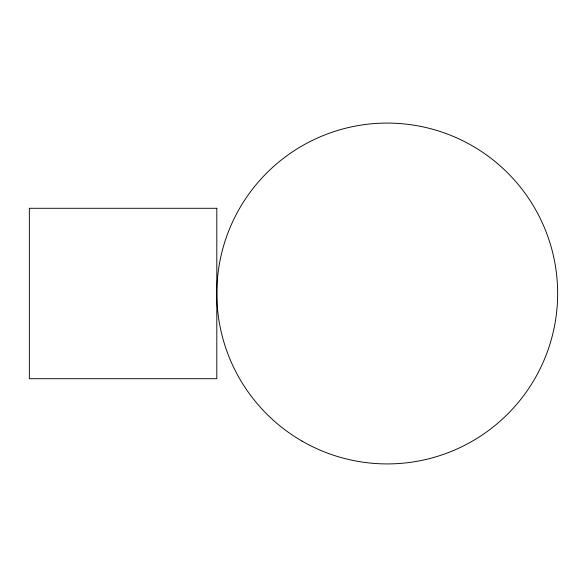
<?xml version="1.0" encoding="UTF-8"?>
<svg xmlns="http://www.w3.org/2000/svg" width="587" height="587" viewBox="0 0 587 587"><rect width="100%" height="100%" fill="white"/><g stroke="black" fill="none" stroke-linecap="round" stroke-linejoin="round"><path stroke-width="0.88" d="M216.808 208.29L29.35 208.29L29.35 378.71L216.808 378.71L216.808 208.29M302.019 441.086A170.421 170.421 0 0 0 557.65 293.5A170.421 170.421 0 0 0 302.019 145.914A170.421 170.421 0 0 0 302.019 441.086"/></g></svg>
